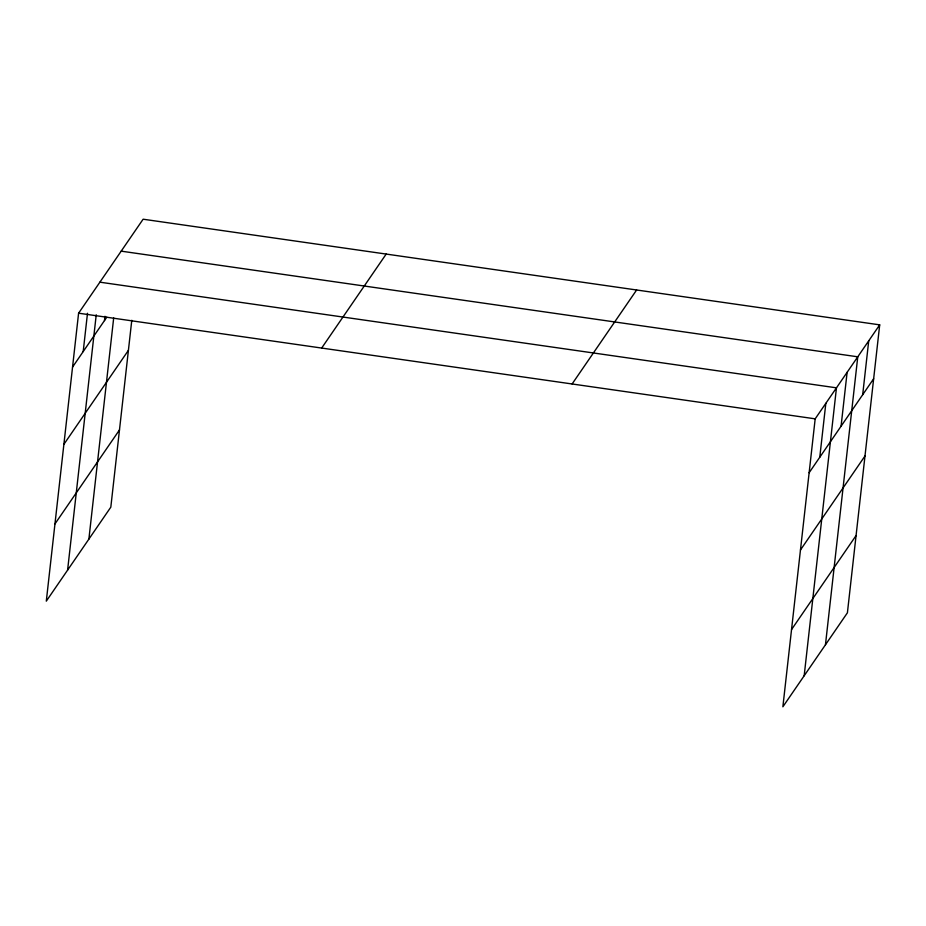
<?xml version="1.0" encoding="UTF-8"?>
<svg xmlns="http://www.w3.org/2000/svg" width="926" height="926" viewBox="0 0 926 926"><rect width="100%" height="100%" fill="white"/><g stroke="black" fill="none" stroke-linecap="round" stroke-linejoin="round"><path stroke-width="1.39" d="M879.7 324.852L815.181 418.841L782.875 706.793L847.406 612.804L879.7 324.852L143.125 219.207L78.594 313.196L46.3 601.148L110.819 507.159L131.781 320.292M83.201 351.567L87.495 313.277M67.598 570.127L96.235 314.794M104.488 320.558L104.974 316.298M88.884 539.117L113.69 317.919M819.776 457.224L825.83 403.331M804.173 675.783L836.467 387.832L99.892 282.175M841.074 426.203L847.116 372.321M825.46 644.762L857.765 356.811L121.179 251.154M862.685 394.719L868.727 340.837M72.552 367.078L106.779 317.224M63.894 444.318L128.413 350.329M54.97 523.908L119.489 429.919M321.669 348.06L386.188 254.071M572.106 383.977L636.625 289.988M809.139 472.735L873.658 378.746M800.469 549.975L864.988 455.986M791.545 629.553L856.064 535.564M78.594 313.196L815.181 418.841"/></g></svg>
